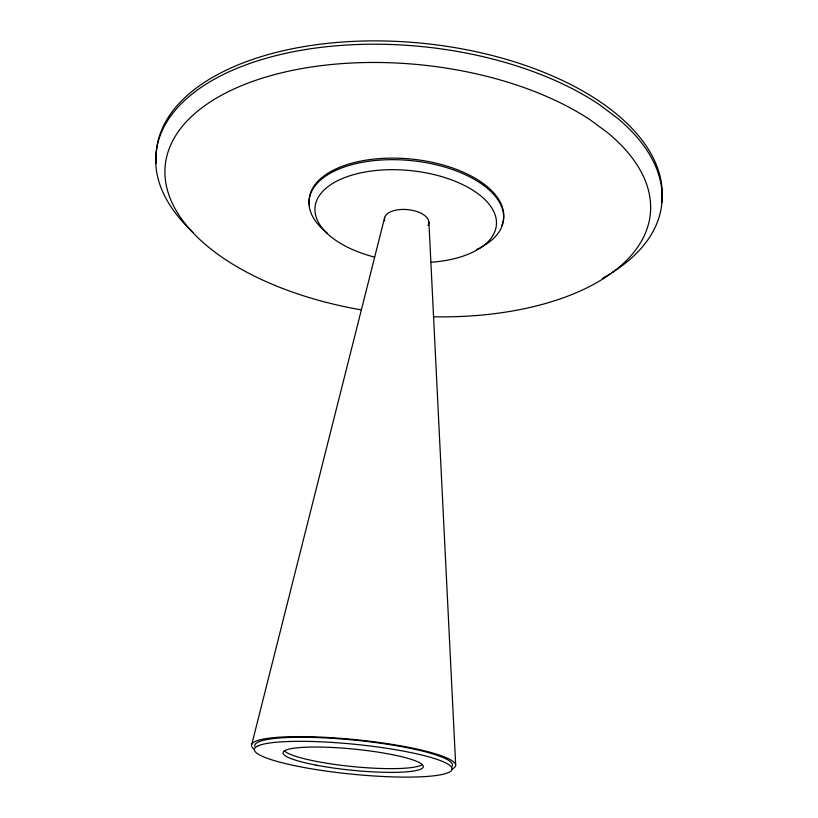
<?xml version="1.0" encoding="UTF-8"?>
<svg xmlns="http://www.w3.org/2000/svg" width="818" height="818" viewBox="0 0 818 818"><rect width="100%" height="100%" fill="white"/><g stroke="black" fill="none" stroke-linecap="round" stroke-linejoin="round"><path stroke-width="1.23" d="M251.801 744.288L384.695 217.404M428.898 222.128L455.677 765.075M254.807 746.251A99.336 15.235 5.7 0 1 256.3 743.184L258.692 741.834A99.336 15.235 5.7 0 1 372.2 742.12A99.336 15.235 5.7 0 1 452.027 766.364M421.699 764.983A70.42 10.787 5.7 0 1 350.82 766.394A70.42 10.787 5.7 0 1 284.337 750.801M374.572 257.118A91.115 45.849 5.7 0 1 334.071 182.608A91.115 45.849 5.7 0 1 480.769 195.891A91.115 45.849 5.7 0 1 431.26 262.251M327.353 233.161A97.71 49.55 5.7 0 1 343.499 167.291A97.71 49.55 5.7 0 1 475.647 180.113A97.71 49.55 5.7 0 1 479.788 247.956M478.714 248.508A97.71 49.55 5.7 0 1 476.485 249.562M309.572 205.901A97.669 49.622 5.7 0 1 411.73 159.101A97.669 49.622 5.7 0 1 501.823 225.4M612.15 272.547A254.142 132.536 5.7 0 0 618.081 118.671L599.931 105.011A254.142 132.536 5.7 0 0 259.183 60.348A254.142 132.536 5.7 0 0 192.905 232.251M610.054 273.856A254.142 132.536 5.7 0 1 606.844 275.778M605.821 276.372A254.142 132.536 5.7 0 1 602.733 278.12M156.463 163.62A253.928 132.915 5.7 0 1 411.904 42.331A253.928 132.915 5.7 0 1 661.609 202.976M433.274 316.801A243.754 125.502 5.7 0 0 607.59 132.68L590.136 119.817A243.754 125.502 5.7 0 0 197.281 111.442A243.754 125.502 5.7 0 0 360.687 309.797M254.562 749.462A102.557 15.726 5.7 0 1 354.981 739.605A102.557 15.726 5.7 0 1 451.976 769.053M384.705 220.911A22.321 11.186 5.7 0 1 408.121 209.674A22.321 11.186 5.7 0 1 427.988 225.543M258.222 745.76L255.819 747.09A99.428 15 5.7 0 0 324.848 770.893A99.428 15 5.7 0 0 444.174 774.002L447.691 772.887A99.428 15 5.7 0 0 381.771 747.56A99.428 15 5.7 0 0 258.222 745.76M316.065 765.137A70.491 10.624 5.7 0 0 423.284 766.875A70.491 10.624 5.7 0 0 320.175 747.059A70.491 10.624 5.7 0 0 316.065 765.137"/></g></svg>
